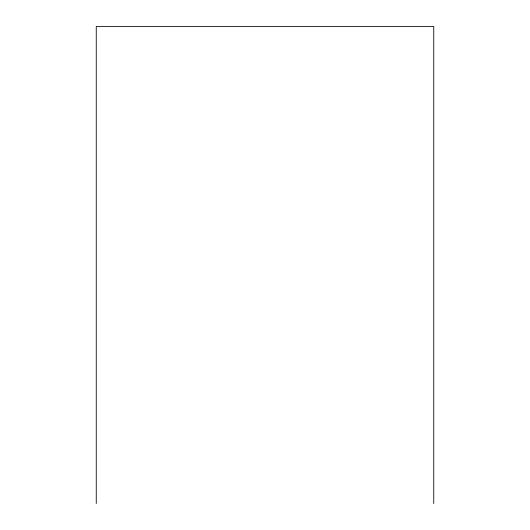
<?xml version="1.0" encoding="UTF-8"?>
<svg xmlns="http://www.w3.org/2000/svg" width="530" height="530" viewBox="0 0 530 530"><rect width="100%" height="100%" fill="white"/><g stroke="black" fill="none" stroke-linecap="round" stroke-linejoin="round"><path stroke-width="0.79" d="M433.745 503.5L433.745 26.5L96.255 26.5L96.255 503.5"/></g></svg>
